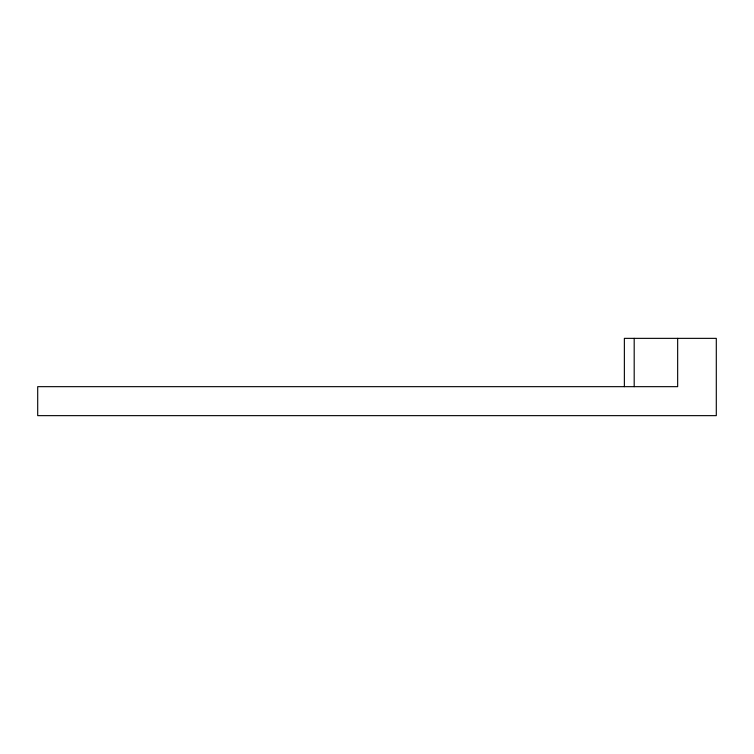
<?xml version="1.0" encoding="UTF-8"?>
<svg xmlns="http://www.w3.org/2000/svg" width="754" height="754" viewBox="0 0 754 754"><rect width="100%" height="100%" fill="white"/><g stroke="black" fill="none" stroke-linecap="round" stroke-linejoin="round"><path stroke-width="1.13" d="M677.658 338.358L677.658 386.661L37.7 386.661L37.7 415.642L716.3 415.642L716.3 338.358L624.369 338.358L624.369 386.661M634.189 338.358L634.189 386.661"/></g></svg>
